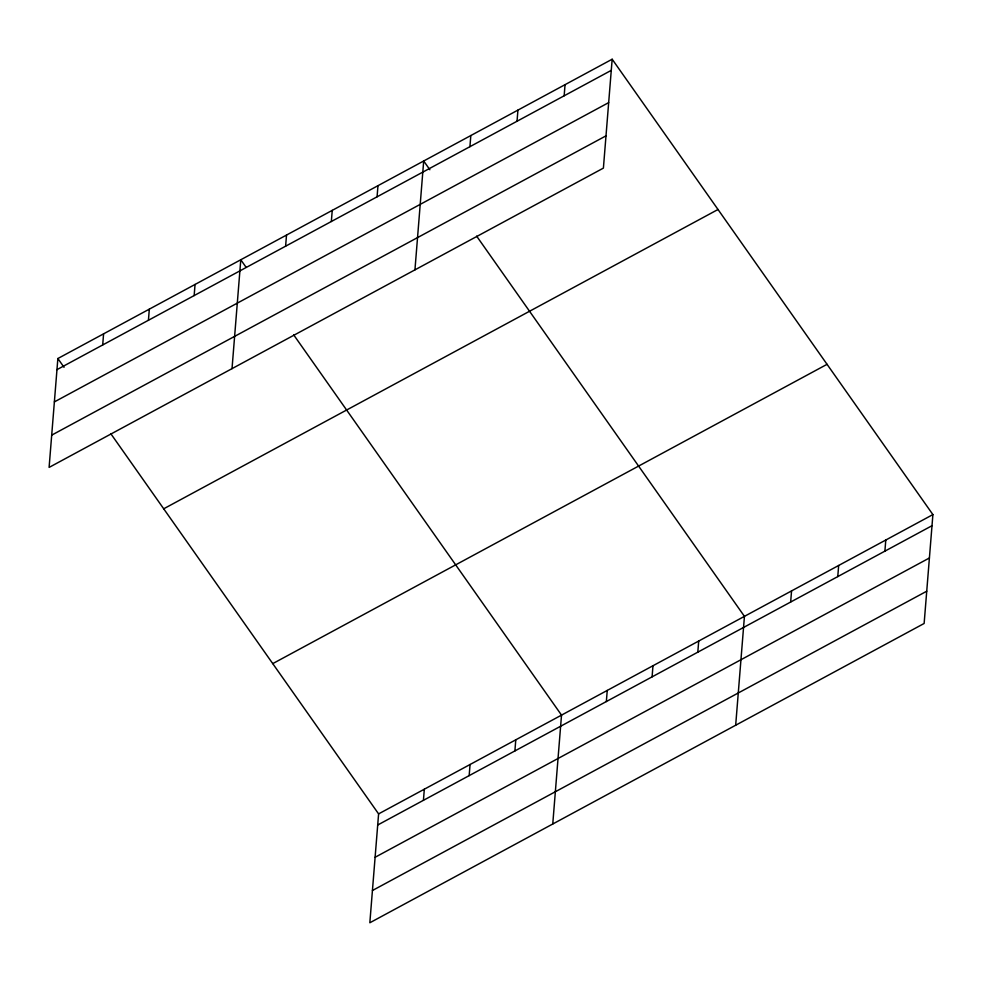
<?xml version="1.0" encoding="UTF-8"?>
<svg xmlns="http://www.w3.org/2000/svg" width="982" height="982" viewBox="0 0 982 982"><rect width="100%" height="100%" fill="white"/><g stroke="black" fill="none" stroke-linecap="round" stroke-linejoin="round"><path stroke-width="1.47" d="M57.864 358.528L49.1 467.407L603.402 168.106L612.167 59.227L57.864 358.528L64.039 367.293M102.693 344.964L103.589 333.831M148.429 320.267L149.325 309.146M194.154 295.582L195.05 284.449M232.022 368.643L240.786 259.764L246.077 267.276M285.615 246.2L286.511 235.066M331.351 221.502L332.235 210.369M377.076 196.805L377.972 185.684M414.944 269.866L423.696 160.987L429.87 169.751M110.782 433.663L378.598 813.894L369.833 922.773L924.136 623.472L932.9 514.593L612.167 59.227M469.924 146.674L470.82 135.553M423.426 800.33L424.322 789.197M517.035 121.24L517.931 110.107M469.163 775.633L470.059 764.512M564.159 95.794L565.043 84.673M514.887 750.948L515.783 739.814M552.756 824.008L561.52 715.117L293.704 334.899M606.348 701.553L607.244 690.432M652.085 676.868L652.981 665.735M697.809 652.171L698.705 641.05M735.678 725.232L744.442 616.352L476.626 236.122M790.657 602.04L791.553 590.918M837.769 576.606L838.665 565.472M884.892 551.16L885.789 540.039M56.968 369.649L611.27 70.36M54.366 401.908L608.668 102.619M51.69 435.149L606.004 135.847M163.699 508.799L718.002 209.497M272.75 663.623L827.053 364.322M378.598 813.894L932.9 514.593M377.702 825.015L932.004 525.714M375.099 857.274L929.414 557.972M372.436 890.514L926.738 591.213"/></g></svg>
